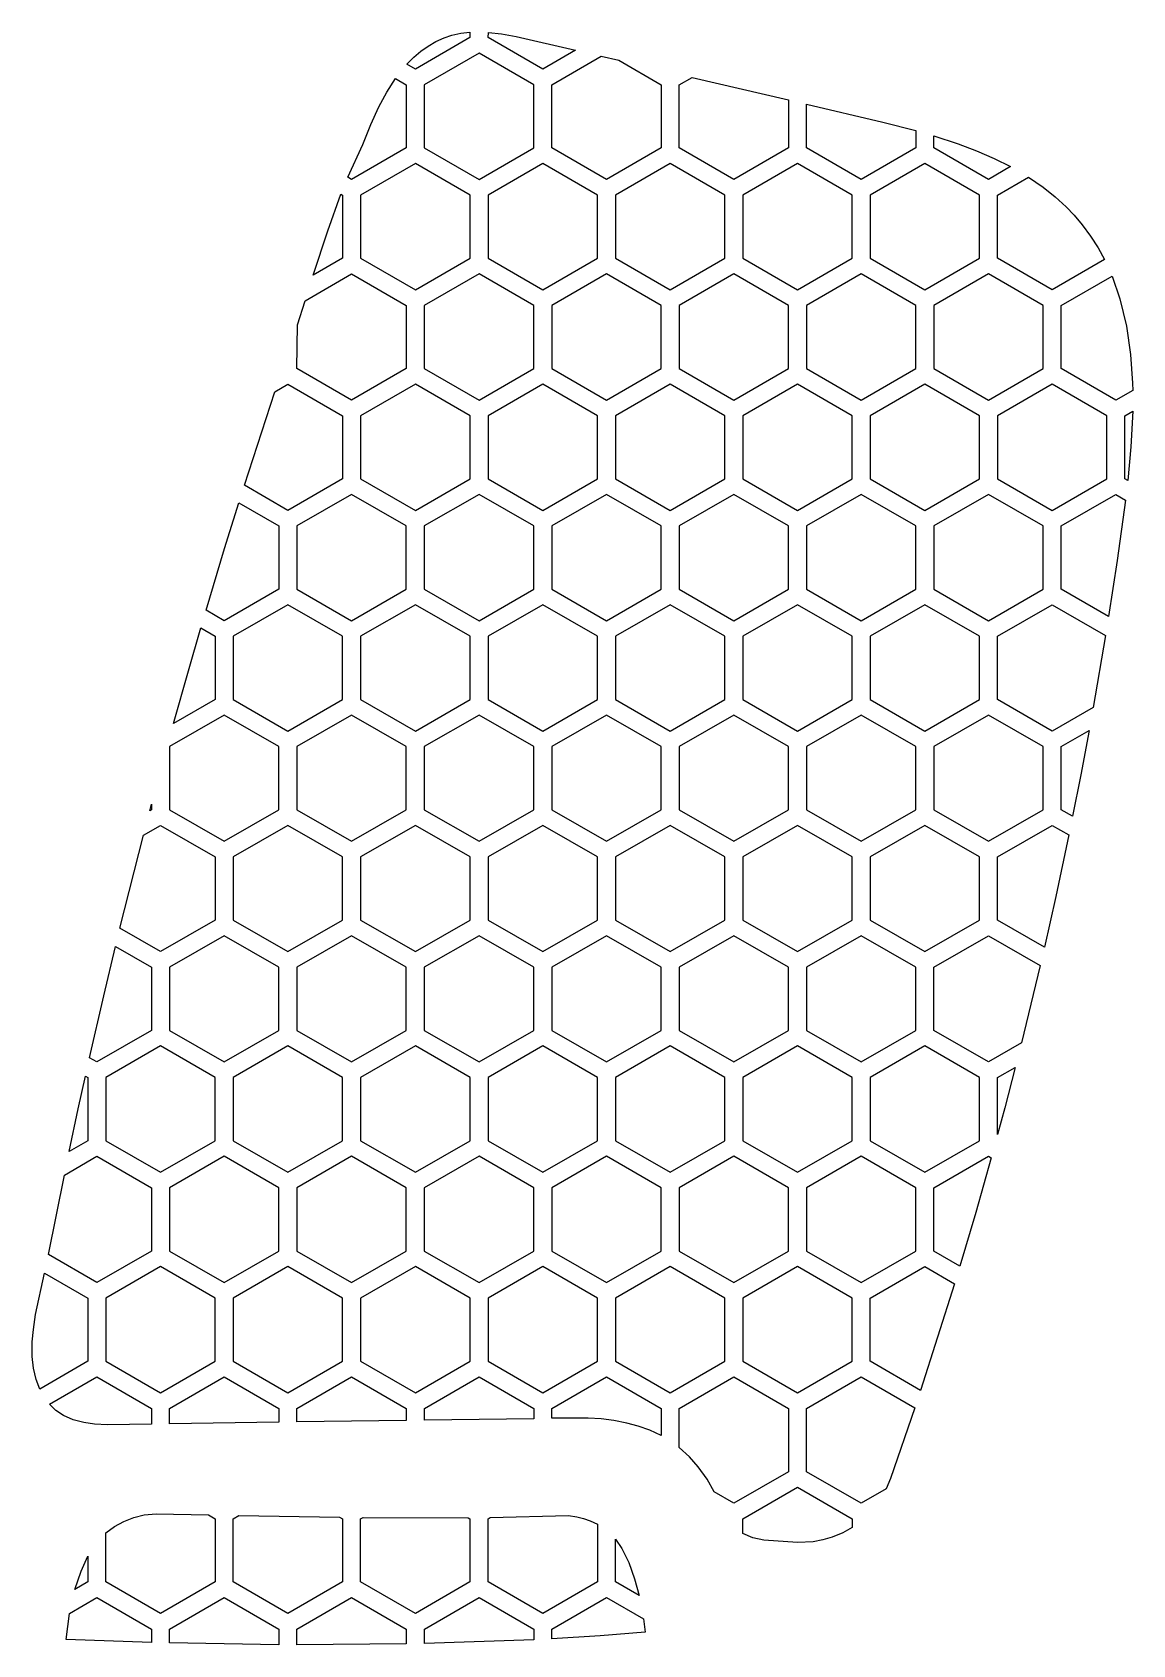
# Model space of a CAD drawing. Header units: millimetres. Extents: x 167.2 to 197.7, y -138.8 to -94.1.
import ezdxf

# ---------------------------------------------------------------- set-up
doc = ezdxf.new("R2010")
doc.units = ezdxf.units.MM

# ---------------------------------------------------------------- blocks, each defined once
blk = doc.blocks.new('HEX')
blk.add_lwpolyline([(1.516, 0.875), (0, 1.75), (-1.516, 0.875), (-1.516, -0.875), (0, -1.75), (1.516, -0.875)], close=True)

msp = doc.modelspace()

# ---------------------------------------------------------------- linework, layer by layer
for points in [[(177.568, -95.001), (177.761, -94.805), (177.951, -94.642), (178.153, -94.498), (178.369, -94.373), (178.599, -94.27), (178.817, -94.198), (179.066, -94.143), (179.317, -94.113), (179.317, -94.26), (177.802, -95.135), (177.568, -95.001)], [(179.826, -94.116), (180.192, -94.158), (180.593, -94.23), (182.242, -94.61), (181.333, -95.135), (179.817, -94.26), (179.826, -94.116)], [(182.954, -94.777), (183.44, -94.89), (184.614, -95.568), (184.614, -97.318), (183.098, -98.193), (181.583, -97.318), (181.583, -95.568), (182.954, -94.777)], [(176.347, -97.223), (176.57, -96.669), (176.794, -96.181), (177.015, -95.77), (177.254, -95.396), (177.552, -95.568), (177.552, -97.318), (176.036, -98.193), (175.93, -98.132), (176.347, -97.223)], [(185.476, -95.367), (188.145, -95.991), (188.145, -97.318), (186.63, -98.193), (185.114, -97.318), (185.114, -95.568), (185.476, -95.367)], [(188.645, -96.107), (190.765, -96.606), (191.676, -96.841), (191.676, -97.318), (190.161, -98.193), (188.645, -97.318), (188.645, -96.107)], [(192.176, -96.986), (192.853, -97.208), (193.357, -97.398), (193.848, -97.611), (194.305, -97.839), (193.692, -98.193), (192.176, -97.318), (192.176, -96.986)], [(194.802, -98.129), (195.21, -98.41), (195.538, -98.671), (195.847, -98.955), (196.066, -99.184), (196.289, -99.448), (196.523, -99.764), (196.731, -100.092), (196.907, -100.415), (195.457, -101.251), (193.942, -100.376), (193.942, -98.626), (194.802, -98.129)], [(174.971, -100.847), (175.373, -99.614), (175.741, -98.6), (175.786, -98.626), (175.786, -100.376), (174.971, -100.847)], [(174.531, -102.225), (174.747, -101.554), (176.036, -100.809), (177.552, -101.684), (177.552, -103.434), (176.036, -104.309), (174.521, -103.434), (174.531, -102.225)], [(197.115, -100.872), (197.336, -101.506), (197.517, -102.263), (197.631, -103.044), (197.685, -103.843), (197.69, -104.04), (197.223, -104.309), (195.707, -103.434), (195.707, -101.684), (197.115, -100.872)], [(173.062, -106.67), (173.905, -104.078), (174.271, -103.867), (175.786, -104.742), (175.786, -106.492), (174.271, -107.367), (173.062, -106.67)], [(197.689, -104.618), (197.641, -105.603), (197.553, -106.539), (197.473, -106.492), (197.473, -104.742), (197.689, -104.618)], [(171.999, -110.133), (172.513, -108.427), (172.908, -107.158), (174.021, -107.8), (174.021, -109.55), (172.505, -110.425), (171.999, -110.133)], [(197.488, -107.083), (197.254, -108.757), (197.018, -110.307), (195.707, -109.55), (195.707, -107.8), (197.223, -106.925), (197.488, -107.083)], [(196.933, -110.836), (196.595, -112.827), (195.457, -113.483), (193.942, -112.608), (193.942, -110.858), (195.457, -109.983), (196.933, -110.836)], [(171.096, -113.278), (171.509, -111.814), (171.853, -110.626), (172.255, -110.858), (172.255, -112.608), (171.096, -113.278)], [(196.479, -113.471), (196.249, -114.698), (196.022, -115.848), (195.707, -115.666), (195.707, -113.916), (196.479, -113.471)], [(170.441, -115.694), (170.49, -115.511), (170.49, -115.666), (170.441, -115.694)], [(169.614, -118.949), (170.263, -116.374), (170.74, -116.099), (172.255, -116.974), (172.255, -118.724), (170.74, -119.599), (169.614, -118.949)], [(195.918, -116.365), (195.556, -118.07), (195.242, -119.475), (193.942, -118.724), (193.942, -116.974), (195.457, -116.099), (195.918, -116.365)], [(195.124, -119.984), (194.604, -122.131), (193.692, -122.657), (192.176, -121.782), (192.176, -120.032), (193.692, -119.157), (195.124, -119.984)], [(168.772, -122.54), (169.165, -120.826), (169.49, -119.456), (170.49, -120.032), (170.49, -121.782), (168.974, -122.657), (168.772, -122.54)], [(194.433, -122.807), (194.141, -123.927), (193.942, -124.668), (193.942, -123.09), (194.433, -122.807)], [(168.208, -125.138), (168.459, -123.959), (168.657, -123.052), (168.724, -123.09), (168.724, -124.84), (168.208, -125.138)], [(167.632, -127.999), (168.072, -125.794), (168.974, -125.273), (170.49, -126.148), (170.49, -127.898), (168.974, -128.773), (167.632, -127.999)], [(193.764, -125.315), (193.336, -126.831), (192.898, -128.315), (192.176, -127.898), (192.176, -126.148), (193.692, -125.273), (193.764, -125.315)], [(167.389, -131.727), (167.288, -131.462), (167.216, -131.149), (167.182, -130.821), (167.184, -130.416), (167.214, -130.071), (167.275, -129.656), (167.522, -128.512), (168.724, -129.206), (168.724, -130.956), (167.389, -131.727)], [(192.749, -128.806), (191.809, -131.764), (190.411, -130.956), (190.411, -129.206), (191.926, -128.331), (192.749, -128.806)], [(170.49, -132.699), (169.268, -132.72), (168.912, -132.699), (168.608, -132.654), (168.318, -132.576), (168.048, -132.457), (167.837, -132.316), (167.661, -132.147), (168.974, -131.39), (170.49, -132.265), (170.49, -132.699)], [(174.021, -132.645), (170.99, -132.691), (170.99, -132.265), (172.505, -131.39), (174.021, -132.265), (174.021, -132.645)], [(177.552, -132.596), (174.521, -132.638), (174.521, -132.265), (176.036, -131.39), (177.552, -132.265), (177.552, -132.596)], [(181.083, -132.547), (178.052, -132.589), (178.052, -132.265), (179.567, -131.39), (181.083, -132.265), (181.083, -132.547)], [(184.614, -133.014), (184.301, -132.868), (183.98, -132.754), (183.666, -132.668), (183.306, -132.597), (182.95, -132.552), (182.594, -132.529), (181.583, -132.534), (181.583, -132.265), (183.098, -131.39), (184.614, -132.265), (184.614, -133.014)], [(186.086, -134.576), (185.891, -134.221), (185.647, -133.88), (185.399, -133.603), (185.114, -133.347), (185.114, -132.265), (186.63, -131.39), (188.145, -132.265), (188.145, -134.015), (186.63, -134.89), (186.086, -134.576)], [(191.647, -132.248), (190.974, -134.208), (190.858, -134.487), (190.161, -134.89), (188.645, -134.015), (188.645, -132.265), (190.161, -131.39), (191.647, -132.248)], [(189.911, -135.56), (189.651, -135.708), (189.356, -135.833), (189.099, -135.909), (188.833, -135.959), (188.394, -135.982), (187.464, -135.911), (187.16, -135.853), (186.88, -135.733), (186.88, -135.323), (188.395, -134.448), (189.911, -135.323), (189.911, -135.56)], [(169.226, -135.712), (169.461, -135.535), (169.718, -135.392), (169.994, -135.285), (170.283, -135.216), (170.62, -135.185), (172.07, -135.215), (172.255, -135.323), (172.255, -137.073), (170.74, -137.948), (169.224, -137.073), (169.226, -135.712)], [(172.912, -135.232), (175.704, -135.275), (175.786, -135.323), (175.786, -137.073), (174.271, -137.948), (172.755, -137.073), (172.755, -135.323), (172.912, -135.232)], [(176.357, -135.282), (179.265, -135.292), (179.317, -135.323), (179.317, -137.073), (177.802, -137.948), (176.286, -137.073), (176.286, -135.323), (176.357, -135.282)], [(179.878, -135.287), (182.045, -135.234), (182.275, -135.264), (182.468, -135.311), (182.652, -135.377), (182.848, -135.474), (182.848, -137.073), (181.333, -137.948), (179.817, -137.073), (179.817, -135.323), (179.878, -135.287)], [(183.348, -135.888), (183.528, -136.144), (183.717, -136.531), (183.881, -136.987), (184.005, -137.451), (183.348, -137.073), (183.348, -135.888)], [(168.367, -137.278), (168.536, -136.772), (168.724, -136.353), (168.724, -137.073), (168.367, -137.278)], [(170.49, -138.751), (168.119, -138.667), (168.213, -137.945), (168.974, -137.506), (170.49, -138.381), (170.49, -138.751)], [(174.021, -138.811), (170.99, -138.764), (170.99, -138.381), (172.505, -137.506), (174.021, -138.381), (174.021, -138.811)], [(177.552, -138.789), (174.521, -138.813), (174.521, -138.381), (176.036, -137.506), (177.552, -138.381), (177.552, -138.789)], [(181.083, -138.673), (178.052, -138.779), (178.052, -138.381), (179.567, -137.506), (181.083, -138.381), (181.083, -138.673)], [(184.169, -138.467), (182.923, -138.566), (181.583, -138.648), (181.583, -138.381), (183.098, -137.506), (184.123, -138.097), (184.169, -138.467)]]:
    msp.add_lwpolyline(points, close=True)

# ---------------------------------------------------------------- block references
for p in [(179.567, -96.443), (177.802, -99.501), (181.333, -99.501), (184.864, -99.501), (188.395, -99.501), (191.926, -99.501), (179.567, -102.559), (183.098, -102.559), (186.63, -102.559), (190.161, -102.559), (193.692, -102.559), (177.802, -105.617), (181.333, -105.617), (184.864, -105.617), (188.395, -105.617), (191.926, -105.617), (195.457, -105.617), (176.036, -108.675), (179.567, -108.675), (183.098, -108.675), (186.63, -108.675), (190.161, -108.675), (193.692, -108.675), (174.271, -111.733), (177.802, -111.733), (181.333, -111.733), (184.864, -111.733), (188.395, -111.733), (191.926, -111.733), (172.505, -114.791), (176.036, -114.791), (179.567, -114.791), (183.098, -114.791), (186.63, -114.791), (190.161, -114.791), (193.692, -114.791), (174.271, -117.849), (177.802, -117.849), (181.333, -117.849), (184.864, -117.849), (188.395, -117.849), (191.926, -117.849), (172.505, -120.907), (176.036, -120.907), (179.567, -120.907), (183.098, -120.907), (186.63, -120.907), (190.161, -120.907), (170.74, -123.965), (174.271, -123.965), (177.802, -123.965), (181.333, -123.965), (184.864, -123.965), (188.395, -123.965), (191.926, -123.965), (172.505, -127.023), (176.036, -127.023), (179.567, -127.023), (183.098, -127.023), (186.63, -127.023), (190.161, -127.023), (170.74, -130.081), (174.271, -130.081), (177.802, -130.081), (181.333, -130.081), (184.864, -130.081), (188.395, -130.081)]:
    msp.add_blockref('HEX', p)

doc.saveas('drawing.dxf')
